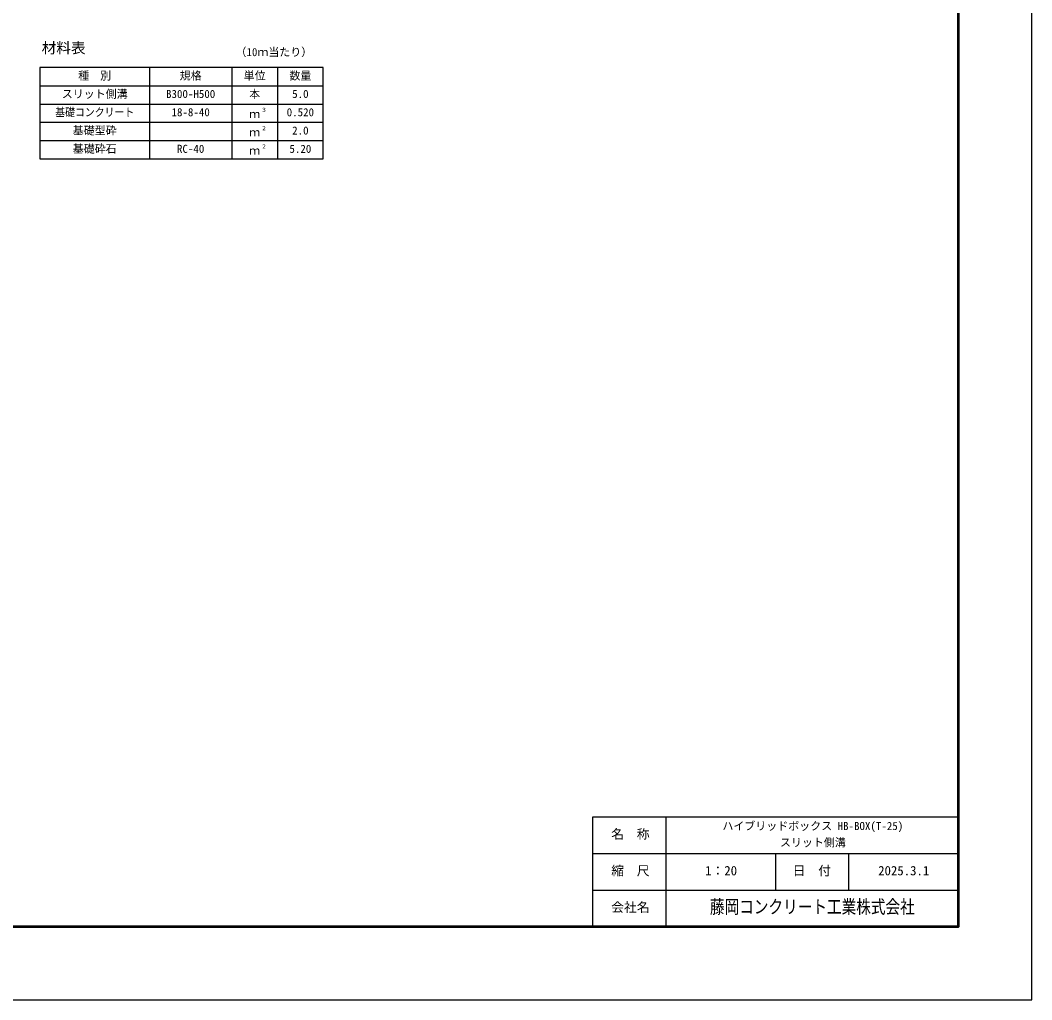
# Model space of a CAD drawing. Units: millimetres, scale not verified. Extents: x -16800 to 16800, y -5940 to 5940.
# Drawn here: x 11268 to 16800, y -5940 to -583 of the extents above; entities that cross this region are included whole.
import ezdxf
from ezdxf.enums import TextEntityAlignment as Align

# ---------------------------------------------------------------- set-up
doc = ezdxf.new("R2010")
doc.units = ezdxf.units.MM
doc.header["$LTSCALE"] = 20
for name, color, linetype, lineweight in [('0-1_Defpoints', 5, 'Continuous', 25), ('0-3_HYO', 3, 'Continuous', 25), ('0-4_HYO2', 4, 'Continuous', 25), ('0-7_TXT', 7, 'Continuous', 25), ('0-8_WAKU', 3, 'Continuous', 25), ('0-9_WAKU-LINE', 7, 'Continuous', 25)]:
    doc.layers.add(name, color=color, linetype=linetype, lineweight=lineweight)
doc.layers.add('0-A_WAKU-TXT', color=7, linetype='Continuous')
doc.styles.add('ＭＳ ゴシック', font='')
doc.styles.get('ＭＳ ゴシック').set_extended_font_data('MS Gothic')

msp = doc.modelspace()

# ---------------------------------------------------------------- linework, layer by layer
at = {"layer": '0-1_Defpoints'}
msp.add_lwpolyline([(0, -5940), (16800, -5940), (16800, 5940), (0, 5940)], close=True, dxfattribs=at)
at = {"layer": '0-3_HYO'}
for p, q in [((11975, -841.81), (11975, -1341.81)), ((12425, -841.81), (12425, -1341.81)), ((12675, -841.81), (12675, -1341.81)), ((11375, -941.81), (12925, -941.81))]:
    msp.add_line(p, q, dxfattribs=at)
msp.add_lwpolyline([(11375, -1341.81), (12925, -1341.81), (12925, -841.81), (11375, -841.81)], close=True, dxfattribs=at)
at = {"layer": '0-4_HYO2'}
for p, q in [((11375, -1041.81), (12925, -1041.81)), ((11375, -1141.81), (12925, -1141.81)), ((11375, -1241.81), (12925, -1241.81))]:
    msp.add_line(p, q, dxfattribs=at)
at = {"layer": '0-8_WAKU'}
for p, q in [((14400, -4940), (16400, -4940)), ((14400, -5540), (14400, -4940))]:
    msp.add_line(p, q, dxfattribs=at)
at = {"layer": '0-8_WAKU', "lineweight": 50}
msp.add_lwpolyline([(400, -5540), (16400, -5540), (16400, 5540), (400, 5540)], close=True, dxfattribs=at)
at = {"layer": '0-9_WAKU-LINE'}
for p, q in [((14800, -5540), (14800, -4940)), ((14400, -5140), (16400, -5140)), ((15400, -5340), (15400, -5140)), ((15800, -5340), (15800, -5140)), ((14400, -5340), (16400, -5340))]:
    msp.add_line(p, q, dxfattribs=at)

# ---------------------------------------------------------------- texts
at = {"layer": '0-7_TXT', "style": 'ＭＳ ゴシック'}
for s, height, p in [('材料表', 58.65, (11385, -781.81)), ('（10ｍ当たり）', 43.99, (12445, -792.82)), ('種\u3000別', 43.99, (11585, -921.81)), ('規格', 43.99, (12140, -921.81)), ('単位', 43.99, (12490, -921.81)), ('数量', 43.99, (12740, -921.81)), ('スリット側溝', 43.99, (11495, -1021.81)), ('B300-H500', 43.99, (12065, -1021.81)), ('本', 43.99, (12520, -1021.81)), ('5.0', 43.99, (12755, -1021.81)), ('18-8-40', 43.99, (12095, -1121.81)), ('ｍ', 43.99, (12520, -1131.81)), ('３', 21.99, (12585.54, -1091.45)), ('0.520', 43.99, (12725, -1121.81)), ('基礎型砕', 43.99, (11555, -1221.81)), ('ｍ', 43.99, (12520, -1231.81)), ('２', 21.99, (12585.54, -1191.45)), ('2.0', 43.99, (12755, -1221.81)), ('基礎砕石', 43.99, (11555, -1321.81)), ('RC-40', 43.99, (12125, -1321.81)), ('２', 21.99, (12585.54, -1291.45)), ('5.20', 43.99, (12740, -1321.81)), ('ｍ', 43.99, (12520, -1331.81))]:
    msp.add_text(s, height=height, dxfattribs=at).set_placement(p, align=Align.BOTTOM_LEFT)
at = {"layer": '0-7_TXT', "style": 'ＭＳ ゴシック', "width": 0.9}
msp.add_text('基礎コンクリート', height=43.99, dxfattribs=at).set_placement((11459, -1121.81), align=Align.BOTTOM_LEFT)
at = {"layer": '0-A_WAKU-TXT', "style": 'ＭＳ ゴシック'}
for s, height, p in [('ハイブリッドボックス HB-BOX(T-25)', 43.99, (15108, -5025)), ('名\u3000称', 51.32, (14499.9, -5075)), ('スリット側溝', 43.99, (15423, -5115)), ('縮\u3000尺', 51.32, (14499.9, -5275)), ('1：20', 51.32, (15013.5, -5275)), ('日\u3000付', 51.32, (15491.89, -5275)), ('2025.3.1', 51.32, (15960, -5275)), ('会社名', 51.32, (14499.9, -5475))]:
    msp.add_text(s, height=height, dxfattribs=at).set_placement(p, align=Align.BOTTOM_LEFT)
at = {"layer": '0-A_WAKU-TXT', "style": 'ＭＳ ゴシック', "width": 0.8}
msp.add_text('藤岡コンクリート工業株式会社', height=73.31, dxfattribs=at).set_placement((15040, -5490), align=Align.BOTTOM_LEFT)

doc.saveas('drawing.dxf')
